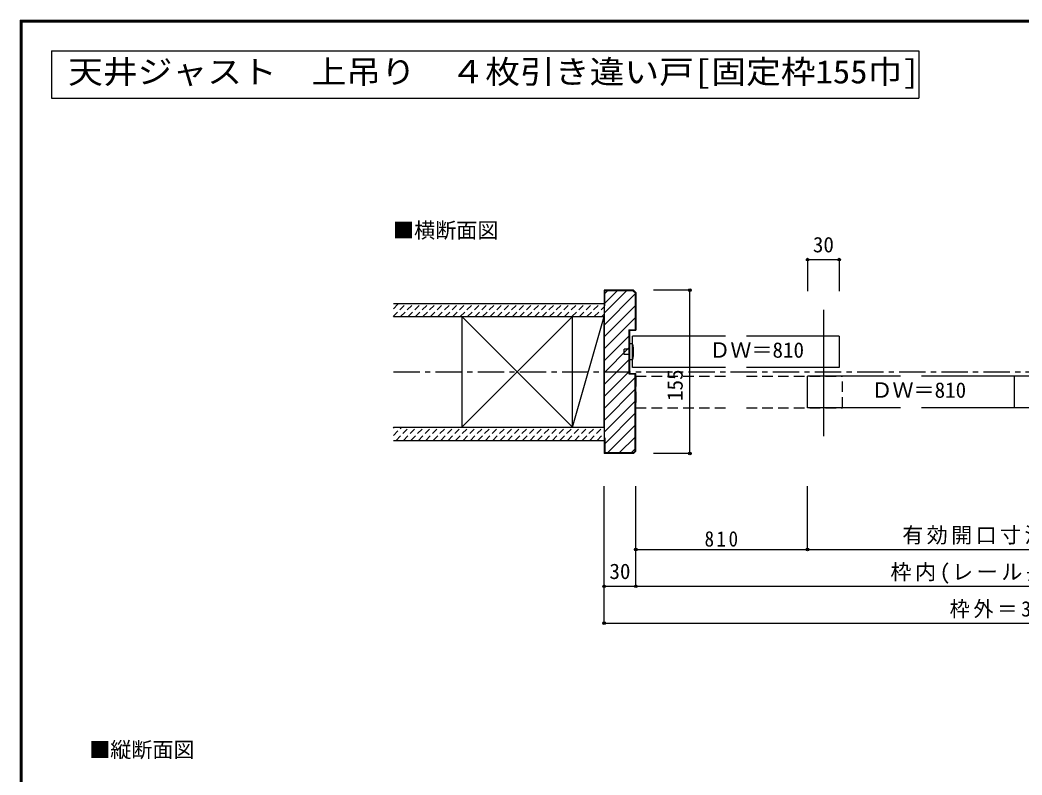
# Model space of a CAD drawing. Units: millimetres, scale not verified. Extents: x -973 to 977, y -763 to 696.
# Drawn here: x -973 to -22, y -21 to 696 of the extents above; entities that cross this region are included whole.
import ezdxf
from ezdxf.enums import TextEntityAlignment as Align

# ---------------------------------------------------------------- set-up
doc = ezdxf.new("R2010")
doc.units = ezdxf.units.MM
doc.header["$LTSCALE"] = 5
doc.header["$PDMODE"] = 32
doc.header["$PDSIZE"] = 2.5
for name, pattern in [('CHAIN1', [8, 5, -1, 1, -1]), ('DASHED1', [1.8, 1.2, -0.6]), ('DASHED2', [3, 2, -1])]:
    doc.linetypes.add(name, pattern=pattern)
for name, color, linetype in [('0-1_通り芯', 4, 'CHAIN1'), ('0-2_柱', 7, 'Continuous'), ('0-3_仕上げ', 2, 'Continuous'), ('0-4_枠', 3, 'Continuous'), ('0-6_扉', 6, 'Continuous'), ('0-7_金物', 7, 'Continuous'), ('0-A_文字', 3, 'Continuous'), ('0-B_寸法', 7, 'Continuous'), ('0-C_ハッチ', 4, 'DASHED1'), ('F-1_枠', 6, 'Continuous')]:
    doc.layers.add(name, color=color, linetype=linetype)
doc.styles.add('ＭＳ ゴシック', font='')
doc.styles.get('ＭＳ ゴシック').set_extended_font_data('MS Gothic')

msp = doc.modelspace()

# ---------------------------------------------------------------- linework, layer by layer
at = {"layer": '0-1_通り芯'}
msp.add_line((-618.984, 361.994), (559.333, 361.994), dxfattribs=at)
at = {"layer": '0-2_柱'}
for p, q in [((-448.984, 414.494), (-553.984, 309.494)), ((-553.984, 414.494), (-448.984, 309.494)), ((-448.984, 309.494), (-418.984, 414.494))]:
    msp.add_line(p, q, dxfattribs=at)
at = {"layer": '0-2_柱', "color": 3}
for p, q in [((-553.984, 414.494), (-553.984, 309.494)), ((-448.984, 309.494), (-448.984, 414.494)), ((-418.984, 309.494), (-418.984, 414.494))]:
    msp.add_line(p, q, dxfattribs=at)
at = {"layer": '0-3_仕上げ'}
for p, q in [((-618.984, 426.994), (-418.984, 426.994)), ((-618.984, 414.494), (-418.984, 414.494)), ((-618.984, 309.494), (-418.984, 309.494)), ((-618.984, 296.994), (-418.984, 296.994))]:
    msp.add_line(p, q, dxfattribs=at)
at = {"layer": '0-4_枠'}
for p, q in [((-418.984, 439.494), (-418.984, 284.494)), ((-391.106, 439.494), (-418.984, 439.494)), ((-418.484, 424.494), (-418.484, 438.994)), ((-391.313, 438.994), (-418.484, 438.994)), ((-391.106, 439.494), (-388.984, 437.372)), ((-388.984, 437.372), (-388.984, 401.494)), ((-418.484, 424.494), (-418.984, 424.494)), ((-395.484, 401.994), (-395.484, 359.994)), ((-395.484, 401.994), (-389.484, 401.994)), ((-394.984, 401.494), (-388.984, 401.494)), ((-394.984, 401.494), (-394.984, 360.494)), ((-395.484, 359.994), (-389.484, 359.994)), ((-394.984, 360.494), (-388.984, 360.494)), ((-389.484, 286.822), (-389.484, 359.994)), ((-388.984, 286.615), (-388.984, 360.494)), ((-418.484, 299.494), (-418.984, 299.494)), ((-418.484, 299.494), (-418.484, 284.994)), ((-391.313, 284.994), (-389.484, 286.822)), ((-391.106, 284.494), (-388.984, 286.615)), ((-391.106, 284.494), (-418.984, 284.494)), ((-391.313, 284.994), (-418.484, 284.994))]:
    msp.add_line(p, q, dxfattribs=at)
msp.add_lwpolyline([(-391.313, 438.994), (-389.484, 437.165), (-389.484, 401.994)], dxfattribs=at)
at = {"layer": '0-6_扉', "color": 3}
msp.add_line((-210.905, 420.994), (-210.905, 300.994), dxfattribs=at)
at = {"layer": '0-6_扉'}
for p, q in [((-391.984, 365.994), (-391.984, 395.994)), ((-303.945, 395.994), (-391.984, 395.994)), ((-195.905, 395.994), (-283.945, 395.994)), ((-303.945, 365.994), (-391.984, 365.994)), ((-225.905, 327.994), (-225.905, 357.994)), ((-137.865, 357.994), (-225.905, 357.994)), ((-29.826, 357.994), (-117.865, 357.994)), ((-29.826, 357.994), (-29.826, 327.994)), ((58.214, 357.994), (-29.826, 357.994)), ((-137.865, 327.994), (-225.905, 327.994)), ((-29.826, 327.994), (-117.865, 327.994)), ((58.214, 327.994), (-29.826, 327.994))]:
    msp.add_line(p, q, dxfattribs=at)
at = {"layer": '0-6_扉', "color": 2, "linetype": 'DASHED2'}
for p, q in [((-388.984, 357.994), (-388.984, 327.994)), ((-388.984, 357.994), (-303.945, 357.994)), ((-283.945, 357.994), (-192.905, 357.994)), ((-192.905, 327.994), (-192.905, 357.994)), ((-388.984, 327.994), (-303.945, 327.994)), ((-283.945, 327.994), (-192.905, 327.994))]:
    msp.add_line(p, q, dxfattribs=at)
at = {"layer": '0-6_扉'}
msp.add_lwpolyline([(-195.905, 395.994), (-195.905, 365.994), (-283.945, 365.994)], dxfattribs=at)
at = {"layer": '0-7_金物'}
for p, q in [((-394.984, 383.494), (-399.984, 383.494)), ((-399.984, 378.494), (-399.984, 383.494)), ((-391.984, 388.494), (-394.984, 388.494)), ((-394.984, 373.494), (-394.984, 388.494)), ((-394.984, 378.494), (-399.984, 378.494)), ((-391.984, 373.494), (-394.984, 373.494))]:
    msp.add_line(p, q, dxfattribs=at)
msp.add_arc((-422.436, 380.994), 31.361, 346.16371, 13.83632, dxfattribs=at)
at = {"layer": '0-A_文字'}
for p, q in [((-943.333, 666.667), (-943.333, 621.667)), ((-943.333, 666.667), (-120.208, 666.667)), ((-120.208, 666.667), (-120.208, 621.667)), ((-943.333, 621.667), (-120.208, 621.667))]:
    msp.add_line(p, q, dxfattribs=at)
at = {"layer": '0-B_寸法', "color": 4}
for p, q in [((-225.905, 468.494), (-225.905, 438.494)), ((-225.905, 468.494), (-195.905, 468.494)), ((-195.905, 468.494), (-195.905, 438.494)), ((-337.563, 439.494), (-372.085, 439.494)), ((-337.563, 284.494), (-337.563, 439.494)), ((-337.563, 284.494), (-372.085, 284.494)), ((-418.984, 123.494), (-418.984, 253.494)), ((-388.984, 158.494), (-388.984, 253.494)), ((-388.984, 193.494), (-388.984, 253.494)), ((-225.905, 193.494), (-225.905, 253.494)), ((-225.905, 193.494), (-225.905, 253.494)), ((-388.984, 193.494), (-225.905, 193.494)), ((-225.905, 193.494), (166.254, 193.494)), ((-418.984, 158.494), (359.333, 158.494)), ((-418.984, 123.494), (359.333, 123.494))]:
    msp.add_line(p, q, dxfattribs=at)
at = {"layer": '0-B_寸法'}
for p in [(-225.905, 468.494), (-195.905, 468.494), (-337.563, 439.494), (-337.563, 284.494), (-388.984, 193.494), (-225.905, 193.494), (-418.984, 158.494), (-388.984, 158.494), (-418.984, 123.494)]:
    msp.add_point(p, dxfattribs=at)
at = {"layer": '0-C_ハッチ', "linetype": 'Continuous'}
for p, q in [((-418.984, 417.748), (-397.739, 438.994)), ((-418.484, 427.309), (-406.8, 438.994)), ((-418.484, 436.37), (-415.86, 438.994)), ((-418.984, 406.435), (-389.484, 435.935)), ((-418.984, 395.121), (-389.484, 424.621)), ((-418.984, 383.807), (-389.484, 413.307)), ((-418.984, 372.494), (-395.484, 395.994)), ((-418.984, 361.18), (-395.484, 384.68)), ((-418.984, 349.866), (-395.484, 373.366)), ((-418.984, 338.552), (-395.484, 362.052)), ((-418.984, 327.239), (-389.484, 356.739)), ((-418.984, 315.925), (-389.484, 345.425)), ((-418.984, 304.611), (-389.484, 334.111)), ((-418.484, 293.797), (-389.484, 322.798)), ((-415.974, 284.994), (-389.484, 311.484)), ((-404.661, 284.994), (-389.484, 300.17)), ((-393.347, 284.994), (-389.484, 288.857))]:
    msp.add_line(p, q, dxfattribs=at)
at = {"layer": '0-C_ハッチ'}
for p, q in [((-619.254, 414.494), (-606.754, 426.994)), ((-618.984, 421.835), (-613.825, 426.994)), ((-612.183, 414.494), (-599.683, 426.994)), ((-605.112, 414.494), (-592.612, 426.994)), ((-598.041, 414.494), (-585.541, 426.994)), ((-590.97, 414.494), (-578.47, 426.994)), ((-583.899, 414.494), (-571.399, 426.994)), ((-576.828, 414.494), (-564.328, 426.994)), ((-569.757, 414.494), (-557.257, 426.994)), ((-562.686, 414.494), (-550.186, 426.994)), ((-555.615, 414.494), (-543.115, 426.994)), ((-548.544, 414.494), (-536.044, 426.994)), ((-541.473, 414.494), (-528.973, 426.994)), ((-534.401, 414.494), (-521.901, 426.994)), ((-527.33, 414.494), (-514.83, 426.994)), ((-520.259, 414.494), (-507.759, 426.994)), ((-513.188, 414.494), (-500.688, 426.994)), ((-506.117, 414.494), (-493.617, 426.994)), ((-499.046, 414.494), (-486.546, 426.994)), ((-491.975, 414.494), (-479.475, 426.994)), ((-484.904, 414.494), (-472.404, 426.994)), ((-477.833, 414.494), (-465.333, 426.994)), ((-470.762, 414.494), (-458.262, 426.994)), ((-463.691, 414.494), (-451.191, 426.994)), ((-456.62, 414.494), (-444.12, 426.994)), ((-449.549, 414.494), (-437.049, 426.994)), ((-442.478, 414.494), (-429.978, 426.994)), ((-435.407, 414.494), (-422.907, 426.994)), ((-428.335, 414.494), (-418.984, 423.845)), ((-421.264, 414.494), (-418.984, 416.774)), ((-618.984, 301.627), (-611.117, 309.494)), ((-618.984, 308.698), (-618.188, 309.494)), ((-616.546, 296.994), (-604.046, 309.494)), ((-609.475, 296.994), (-596.975, 309.494)), ((-602.404, 296.994), (-589.904, 309.494)), ((-595.333, 296.994), (-582.833, 309.494)), ((-588.262, 296.994), (-575.762, 309.494)), ((-581.191, 296.994), (-568.691, 309.494)), ((-574.12, 296.994), (-561.62, 309.494)), ((-567.049, 296.994), (-554.549, 309.494)), ((-559.978, 296.994), (-547.478, 309.494)), ((-552.907, 296.994), (-540.407, 309.494)), ((-545.835, 296.994), (-533.335, 309.494)), ((-538.764, 296.994), (-526.264, 309.494)), ((-531.693, 296.994), (-519.193, 309.494)), ((-524.622, 296.994), (-512.122, 309.494)), ((-517.551, 296.994), (-505.051, 309.494)), ((-510.48, 296.994), (-497.98, 309.494)), ((-503.409, 296.994), (-490.909, 309.494)), ((-496.338, 296.994), (-483.838, 309.494)), ((-489.267, 296.994), (-476.767, 309.494)), ((-482.196, 296.994), (-469.696, 309.494)), ((-475.125, 296.994), (-462.625, 309.494)), ((-468.054, 296.994), (-455.554, 309.494)), ((-460.983, 296.994), (-448.483, 309.494)), ((-453.912, 296.994), (-441.412, 309.494)), ((-446.841, 296.994), (-434.341, 309.494)), ((-439.769, 296.994), (-427.269, 309.494)), ((-432.698, 296.994), (-420.198, 309.494)), ((-425.627, 296.994), (-418.984, 303.637))]:
    msp.add_line(p, q, dxfattribs=at)
at = {"layer": 'F-1_枠'}
for p, q in [((-973.347, 695.833), (-973.347, -700.833)), ((-973.347, 695.833), (976.653, 695.833)), ((-973.347, 695), (976.653, 695)), ((-973.347, 694.167), (976.653, 694.167)), ((-972.514, 695.833), (-972.514, -700.833)), ((-971.68, 695.833), (-971.68, -700.833))]:
    msp.add_line(p, q, dxfattribs=at)

# ---------------------------------------------------------------- texts
at = {"layer": '0-A_文字', "style": 'ＭＳ ゴシック', "width": 1.1}
msp.add_text('天井ジャスト\u3000上吊り\u3000４枚引き違い戸[固定枠155巾]', height=21.99, dxfattribs=at).set_placement((-927.708, 629.167), align=Align.BOTTOM_LEFT)
at = {"layer": '0-A_文字', "color": 7, "style": 'ＭＳ ゴシック'}
for s, p in [('■横断面図', (-619.346, 484.626)), ('■縦断面図', (-907.69, -8.322))]:
    msp.add_text(s, height=14.66, dxfattribs=at).set_placement(p, align=Align.BOTTOM_LEFT)
at = {"layer": '0-B_寸法', "style": 'ＭＳ ゴシック'}
for s, p in [('30', (-220.905, 470.994)), ('ＤＷ＝810', (-319.234, 370.994)), ('ＤＷ＝810', (-165.365, 332.994)), ('30', (-413.984, 160.994))]:
    msp.add_text(s, height=14.66, dxfattribs=at).set_placement(p, align=Align.BOTTOM_LEFT)
msp.add_text('155', height=14.66, rotation=90, dxfattribs=at).set_placement((-340.063, 334.337), align=Align.BOTTOM_LEFT)
at = {"layer": '0-B_寸法', "char_height": 14.66, "attachment_point": 7, "style": 'ＭＳ ゴシック'}
for s, insert in [('\\T1.27;\\W0.9;810', (-323.695, 195.994)), ('\\T1.16;有効開口寸法＝1,554', (-136.076, 195.994)), ('\\T1.17;枠内(レール長)＝3,174', (-147.326, 160.994)), ('\\T1.19;\\W0.95;枠外＝3,234', (-91.076, 125.994))]:
    msp.add_mtext(s, dxfattribs=dict(at, insert=insert))

doc.saveas('drawing.dxf')
